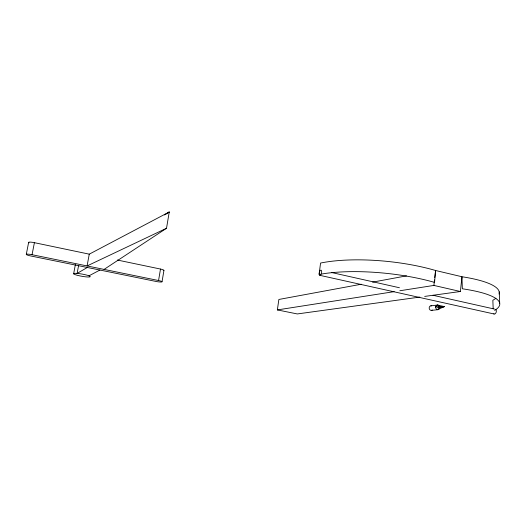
<?xml version="1.0" encoding="UTF-8"?>
<svg xmlns="http://www.w3.org/2000/svg" width="526" height="526" viewBox="0 0 526 526"><rect width="100%" height="100%" fill="white"/><g stroke="black" fill="none" stroke-linecap="round" stroke-linejoin="round"><path stroke-width="0.79" d="M424.679 296.414L460.375 291.503L461.966 276.748L435.574 270.495A91.011 26.602 5.9 0 0 320.558 263.053L319.091 274.48A91.379 25.59 6 0 1 320.531 274.217M399.826 290.76L433.891 285.427L434.509 279.924M434.778 277.57L435.574 270.495L434.561 282.39A91.379 25.59 6 0 0 322.004 273.961M419.814 297.085L297.308 313.943L277.36 309.919L278.865 299.458L361.257 284.231M162.028 281.772L163.948 270.364M104.069 269.411L166.512 228.277L169.26 211.971L89.256 254.157L34.407 242.677A5.214 0.809 10.9 0 0 29.66 242.105A5.214 0.809 10.9 0 0 29.029 242.802M28.654 242.315L26.3 254.301A5.227 0.736 10.7 0 0 30.771 255.971L155.992 281.443A4.826 0.684 9.5 0 0 161.85 281.916A4.826 0.684 9.5 0 0 158.556 280.529L160.496 269.056L117.357 260.035M439.473 308.368A2.328 1.953 80.8 0 1 437.152 309.571A2.328 1.953 80.8 0 1 435.712 306.941L436.271 305.645L437.402 305.06L444.417 306.605L437.408 309.643L439.604 307.795L444.417 306.605L435.712 306.941L436.462 305.455L437.915 305.093A2.328 1.953 80.8 0 1 438.408 305.284M89.256 254.157L87.086 265.946L166.512 228.277M73.647 273.822L75.382 264.499M78.578 265.584L77.125 273.415L87.323 267.471M26.307 254.301A5.227 0.736 10.7 0 1 32.053 254.715L34.407 242.677M435.712 306.941L437.915 305.093M166.604 213.891L169.26 211.971L164.395 214.956M88.986 275.821L99.927 270.035M372.566 282.14L406.493 275.874M277.36 309.919L394.152 291.647M430.873 305.83L437.402 305.06M437.658 307.368L444.417 306.605M431.379 310.386L437.921 309.676M32.053 254.715L158.556 280.529M319.788 275.322L494.098 313.989M331.485 272.501L399.438 287.748M433.016 295.277L494.578 309.091M433.891 285.427L460.375 291.503M438.763 306.441L439.604 307.795A2.328 1.953 80.8 0 0 439.604 307.191M499.22 291.845L499.7 303.18M493.191 308.821L492.849 300.274A90.413 20.166 -0.5 0 0 495.887 298.255M160.496 269.056A4.819 0.75 9.5 0 1 163.264 270.627M499.128 294.021A90.413 20.166 -0.5 0 0 461.966 276.748L462.334 288.787A90.715 19.107 -0.4 0 1 494.611 310.399M495.735 309.472A2.446 1.532 -76.7 0 1 495.992 312.7A2.446 1.532 -76.7 0 1 493.743 313.779M438.855 305.613A2.328 1.953 80.8 0 1 439.217 306.06M432.313 309.992A2.295 1.933 80.8 0 1 429.249 308.578A2.295 1.933 80.8 0 1 431.379 305.862M77.191 273.421L75.573 273.336A8.436 1.111 10.1 0 0 80.393 276.012A8.436 1.111 10.1 0 0 89.782 276.176L88.815 275.749A8.436 1.111 10.1 0 0 77.191 273.421M321.038 274.381A2.663 1.131 -77.3 0 0 321.09 270.167A2.663 1.131 -77.3 0 0 319.197 273.698A2.663 1.131 -77.3 0 0 321.038 274.381"/></g></svg>
